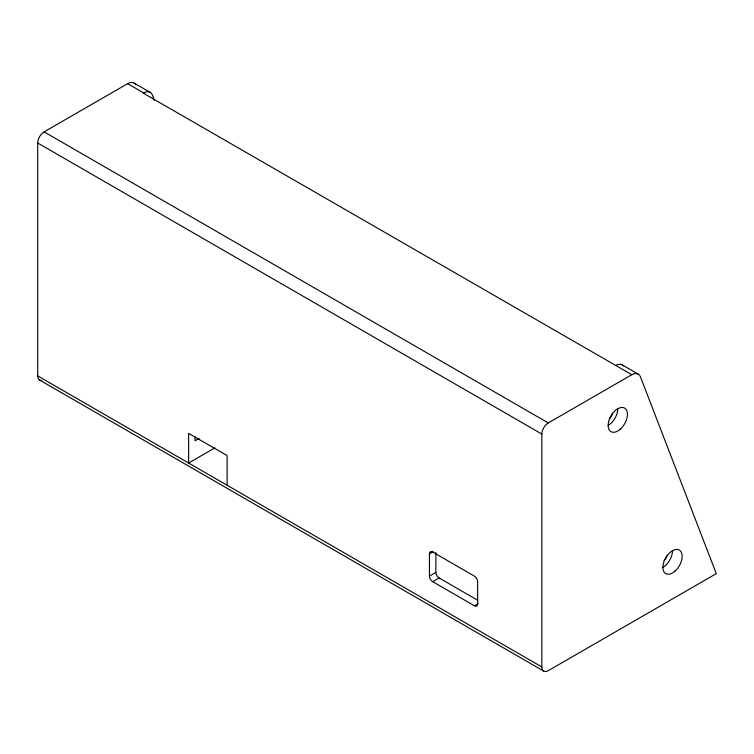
<?xml version="1.0" encoding="UTF-8"?>
<svg xmlns="http://www.w3.org/2000/svg" width="754" height="754" viewBox="0 0 754 754"><rect width="100%" height="100%" fill="white"/><g stroke="black" fill="none" stroke-linecap="round" stroke-linejoin="round"><path stroke-width="1.13" d="M40.216 380.318A9.086 5.24 -60 0 1 37.7 375.888L37.7 142.996A9.086 5.24 -60 0 1 44.118 131.875L127.652 83.647A13.327 7.691 -60 0 1 135.89 84.882M154.429 100.386L152.327 94.91A13.327 7.691 -60 0 0 143.703 92.921L143.298 93.157L615.735 365.445A13.327 7.691 -60 0 1 623.52 366.001M199.113 438.423L195.041 440.77L195.041 436.538M214.909 447.848L188.623 463.022L188.623 433.362L227.105 455.576L227.105 485.237M541.843 666.951L541.843 434.068A9.086 5.24 -60 0 1 548.271 422.937L631.795 374.719A13.327 7.691 -60 0 1 640.41 376.708L716.3 573.643L548.271 670.664A9.086 5.24 -60 0 1 541.843 666.951L37.7 375.888M478.083 603.652L474.407 605.773L432.664 581.673A4.467 2.582 60 0 1 429.46 576.113L429.46 553.86L433.126 551.74M429.46 576.113L435.878 572.399L435.878 552.494M432.664 581.673L439.092 577.96L477.782 600.297M134.287 83.185L150.348 92.45M622.38 364.974L638.431 374.248M127.652 83.647L143.703 92.921M615.735 365.445L631.795 374.719M44.118 131.875L548.271 422.937M37.7 142.996L541.843 434.068M39.585 380.044L543.728 671.107M612.502 413.154A6.362 3.666 -60 0 1 609.326 418.659M617.79 408.753A13.619 7.87 -60 0 1 608.158 425.445M667.215 555.133A6.362 3.666 -60 0 1 664.029 560.637M41.668 380.45A9.086 5.24 -60 0 1 40.914 380.459M672.502 550.731A13.619 7.87 -60 0 1 662.87 567.413M439.092 577.96A4.467 2.582 60 0 1 435.878 572.399M474.407 605.773A4.543 2.62 60 0 0 477.621 603.916L477.621 581.673A4.543 2.62 60 0 0 474.407 576.113L432.664 552.013A4.467 2.582 60 0 0 429.46 553.86M620.288 429.186A13.619 7.87 -60 0 0 624.604 408.084A13.619 7.87 -60 0 0 608.487 422.372A13.619 7.87 -60 0 0 620.288 429.186M674.99 571.164A13.619 7.87 -60 0 0 679.316 550.052A13.619 7.87 -60 0 0 663.2 564.35A13.619 7.87 -60 0 0 674.99 571.164"/></g></svg>
